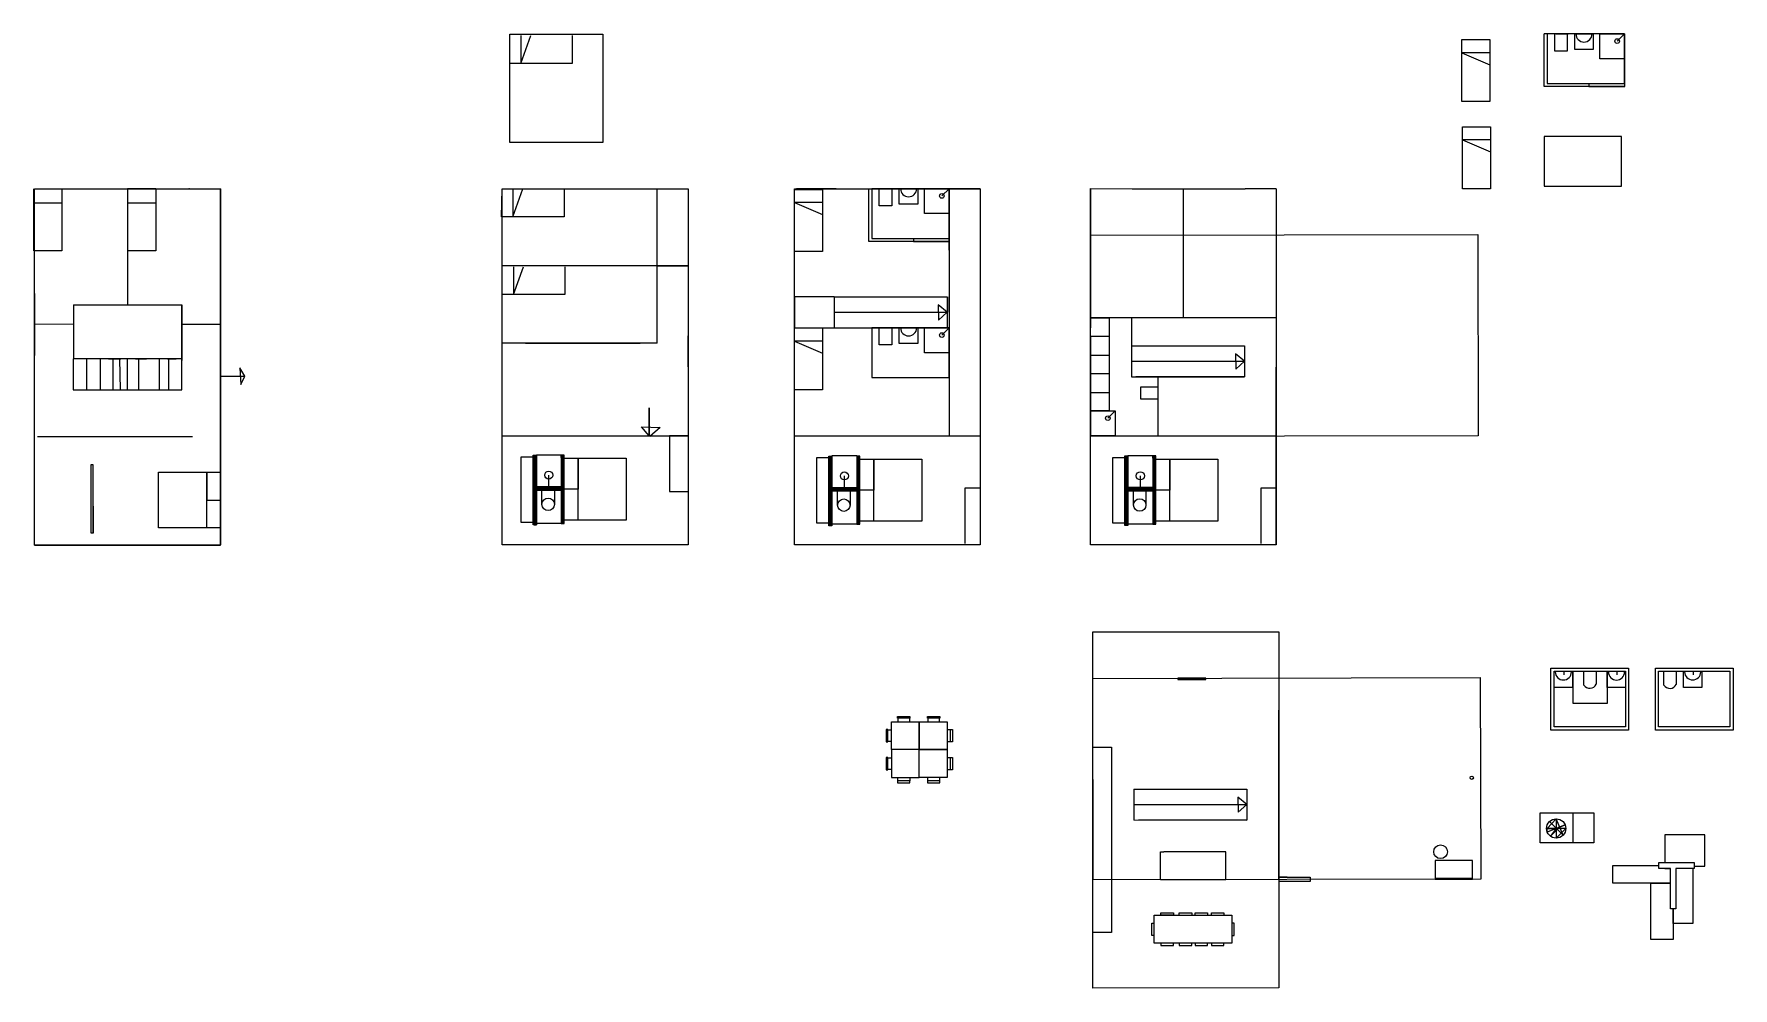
# Model space of a CAD drawing. Header units: inches. Extents: x -902 to 12417, y -2973 to 6117.
# Drawn here: x 6936 to 12417, y 2492 to 5571 of the extents above; entities that cross this region are included whole.
import ezdxf

# ---------------------------------------------------------------- set-up
doc = ezdxf.new("R2010")
doc.units = ezdxf.units.IN
doc.header["$MEASUREMENT"] = 0

msp = doc.modelspace()

# ---------------------------------------------------------------- hatches: boundary and pattern name
h = msp.add_hatch()
h.set_pattern_fill('ANSI31', color=0)
h.paths.add_polyline_path([(8556.6, 4211.4), (8546.6, 4211.4), (8546.6, 3986.7), (8556.6, 3986.7)])
h.paths.add_polyline_path([(8646.1, 4211.4), (8636.6, 4211.4), (8636.6, 3991.5), (8646.1, 3991.5)])
h.paths.add_polyline_path([(8636.6, 4109.2), (8556.6, 4109.2), (8556.6, 4099.2), (8636.6, 4099.2)])
h = msp.add_hatch()
h.set_pattern_fill('ANSI31', color=0)
h.set_pattern_definition([(45, (953.74157, -2.58261), (-0.0883883476, 0.0883883476), [])])
h.paths.add_polyline_path([(9510.3, 4208.8), (9500.3, 4208.8), (9500.3, 3984.1), (9510.3, 3984.1)])
h.paths.add_polyline_path([(9599.8, 4208.9), (9590.3, 4208.9), (9590.3, 3988.9), (9599.8, 3988.9)])
h.paths.add_polyline_path([(9590.3, 4106.6), (9510.3, 4106.6), (9510.3, 4096.6), (9590.3, 4096.6)])
h = msp.add_hatch()
h.set_pattern_fill('ANSI31', color=0)
h.set_pattern_definition([(45, (1908.54753, -2.28017), (-0.0883883476, 0.0883883476), [])])
h.paths.add_polyline_path([(10465.1, 4209.1), (10455.1, 4209.1), (10455.1, 3984.4), (10465.1, 3984.4)])
h.paths.add_polyline_path([(10554.6, 4209.2), (10545.1, 4209.2), (10545.1, 3989.2), (10554.6, 3989.2)])
h.paths.add_polyline_path([(10545.1, 4106.9), (10465.1, 4106.9), (10465.1, 4096.9), (10545.1, 4096.9)])

# ---------------------------------------------------------------- linework, layer by layer
for p, q in [((8470.5, 5570.5), (8770.5, 5570.5)), ((8470.5, 5220.5), (8470.5, 5570.5)), ((8506.9, 5565.4), (8506.9, 5475.4)), ((8506.9, 5475.4), (8539, 5565.4)), ((8672.6, 5565.4), (8672.6, 5475.4)), ((8770.5, 5570.5), (8770.5, 5220.5)), ((11542.4, 5552.5), (11632.4, 5552.5)), ((11542.4, 5352.5), (11542.4, 5552.5)), ((11632.4, 5552.5), (11632.4, 5352.5)), ((12067.4, 5570.8), (11807.4, 5570.8)), ((11807.4, 5400.8), (11807.4, 5570.8)), ((11817.4, 5570.8), (11817.4, 5410.8)), ((11841.7, 5515.8), (11841.7, 5570.8)), ((11844.9, 5570.8), (11884.9, 5570.8)), ((11881.7, 5570.8), (11881.7, 5515.8)), ((11906.2, 5570.8), (11966.2, 5570.8)), ((11906.2, 5520.8), (11906.2, 5570.8)), ((11966.2, 5570.8), (11966.2, 5520.8)), ((11987.4, 5570.8), (12067.4, 5570.8)), ((11987.4, 5490.8), (11987.4, 5570.8)), ((12067.4, 5570.8), (12043.3, 5547.7)), ((12067.5, 5400.8), (12067.4, 5570.8)), ((12067.4, 5570.8), (12067.4, 5400.8)), ((12067.4, 5570.8), (12067.4, 5490.8)), ((12067.4, 5410.8), (12067.4, 5570.8)), ((11632.4, 5510), (11542.4, 5510)), ((11542.4, 5510), (11632.4, 5471.1)), ((11881.7, 5515.8), (11841.7, 5515.8)), ((11966.2, 5520.8), (11906.2, 5520.8)), ((12067.4, 5490.8), (11987.4, 5490.8)), ((8672.6, 5475.4), (8470.5, 5475.4)), ((11817.4, 5400.8), (11807.4, 5400.8)), ((11817.4, 5410.8), (12067.4, 5410.8)), ((12067.5, 5400.8), (11817.4, 5400.8)), ((11942.4, 5410.8), (11952.4, 5410.8)), ((11952.4, 5410.8), (11952.4, 5400.8)), ((11952.4, 5400.8), (12067.5, 5400.8)), ((11632.4, 5352.5), (11542.4, 5352.5)), ((11544.3, 5271.5), (11634.3, 5271.5)), ((11544.3, 5071.5), (11544.3, 5271.5)), ((11634.3, 5271.5), (11634.3, 5071.5)), ((8770.5, 5220.5), (8470.5, 5220.5)), ((11634.3, 5229), (11544.3, 5229)), ((11544.3, 5229), (11634.3, 5190.1)), ((11807.4, 5239.5), (11807.4, 5079.5)), ((12057.4, 5239.5), (11807.4, 5239.5)), ((12057.4, 5079.5), (12057.4, 5239.5)), ((6935.9, 4871), (6935.9, 5070.8)), ((6937.7, 5070.8), (7537.7, 5070.8)), ((7025.9, 5071), (7025.9, 4871)), ((7237.7, 5070.8), (7237.4, 4697.3)), ((7328.9, 5071), (7237.7, 5071)), ((7328.9, 5071), (7328.9, 4871)), ((7436.3, 5071), (7435.4, 5071)), ((7437.2, 5071), (7436.3, 5071)), ((7437.2, 5071), (7537.2, 5071)), ((7537.2, 5071), (7537.2, 3983.5)), ((7537.7, 5070.8), (7537.3, 3922)), ((7538.1, 3921.8), (7538.1, 5071.8)), ((8444.2, 4981.2), (8446.3, 5071.2)), ((8446.3, 5071.2), (8646.3, 5071.2)), ((8446.3, 5071.2), (8480.6, 5071.2)), ((8480.6, 5071.2), (8480.6, 4981.2)), ((8480.6, 4981.2), (8512.7, 5071.2)), ((8646.3, 5071.2), (8646.3, 4981.2)), ((8945.8, 4573.5), (8946, 5071)), ((8945.8, 4573.5), (8946, 5047.9)), ((9045.9, 5071.2), (9045.9, 3983.7)), ((9046.3, 5071), (9045.9, 3922.2)), ((9389.2, 5069.2), (9479.2, 5069.2)), ((9389.2, 4869.2), (9389.2, 5069.2)), ((9523.7, 5071.1), (9395.9, 5071.1)), ((9479.2, 5069.2), (9479.2, 4869.2)), ((9523.7, 5071.3), (9888.7, 5071.3)), ((9628.7, 4901.3), (9628.7, 5071.3)), ((9638.7, 5071.3), (9638.7, 4911.3)), ((9888.7, 5071.3), (9638.7, 5071.3)), ((9663, 5016.3), (9663, 5071.3)), ((9666.2, 5071.3), (9706.2, 5071.3)), ((9703, 5071.3), (9703, 5016.3)), ((9727.5, 5071.3), (9787.5, 5071.3)), ((9727.5, 5021.3), (9727.5, 5071.3)), ((9787.5, 5071.3), (9787.5, 5021.3)), ((9808.7, 5071.3), (9888.7, 5071.3)), ((9808.7, 4991.3), (9808.7, 5071.3)), ((9888.7, 5071.3), (9864.6, 5048.2)), ((9988.7, 5071.3), (9888.7, 5071.3)), ((9888.7, 4873.1), (9888.7, 5071.3)), ((9888.7, 5071.3), (9888.7, 4873.1)), ((9888.7, 5071.3), (9888.7, 4991.3)), ((9888.7, 4911.3), (9888.7, 5071.3)), ((9888.8, 5071.3), (9888.7, 4273.9)), ((10344, 5071.8), (10344, 4671.8)), ((10478.5, 5071.6), (10843.5, 5071.6)), ((10643.7, 5071.7), (10643.6, 4654.5)), ((10943.5, 5071.6), (10843.5, 5071.6)), ((10943.5, 3922.8), (10943.8, 5071.6)), ((11634.3, 5071.5), (11544.3, 5071.5)), ((11807.4, 5079.5), (12057.4, 5079.5)), ((7025.9, 5025.1), (6935.9, 5025.1)), ((7328.9, 5025.1), (7238.9, 5025.1)), ((9479.2, 5026.8), (9389.2, 5026.8)), ((9389.2, 5026.8), (9479.2, 4987.9)), ((9703, 5016.3), (9663, 5016.3)), ((9787.5, 5021.3), (9727.5, 5021.3)), ((9888.7, 4991.3), (9808.7, 4991.3)), ((8646.3, 4981.2), (8444.2, 4981.2)), ((9638.7, 4901.3), (9628.7, 4901.3)), ((9638.7, 4911.3), (9888.7, 4911.3)), ((9888.8, 4901.3), (9638.7, 4901.3)), ((9763.7, 4911.3), (9773.7, 4911.3)), ((9773.7, 4911.3), (9773.7, 4901.3)), ((9773.7, 4901.3), (9888.8, 4901.3)), ((7025.9, 4871), (6935.9, 4871)), ((7328.9, 4871), (7238.9, 4871)), ((9479.2, 4869.2), (9389.2, 4869.2)), ((8945.9, 4822.2), (8446.4, 4822.1)), ((8482.8, 4819.8), (8482.8, 4729.8)), ((8482.8, 4729.8), (8514.9, 4819.8)), ((8648.6, 4819.8), (8648.6, 4729.8)), ((6939, 4533.1), (6939, 4732.9)), ((8648.6, 4729.8), (8446.4, 4729.8)), ((9517.1, 4722.5), (9389.3, 4722.4)), ((9389.3, 4722.4), (9389.3, 4622.4)), ((9517.1, 4722.5), (9517.1, 4622.7)), ((9517.1, 4722.3), (9882.1, 4722.2)), ((9882.1, 4722.6), (9882.1, 4622.8)), ((9888.7, 4672.6), (9888.7, 4722.6)), ((10344.1, 4722.7), (10344.1, 4622.7)), ((7063.4, 4697.3), (7063.4, 4522.6)), ((7063.4, 4697.3), (7411.4, 4697.3)), ((7063.4, 4697.3), (7363.4, 4697.3)), ((7363.4, 4697.3), (7393.4, 4697.3)), ((7393.4, 4697.3), (7413.4, 4697.3)), ((7411.4, 4697.3), (7411.4, 4522.6)), ((7413.4, 4697.3), (7413.4, 4517.3)), ((9517.1, 4672.6), (9882.1, 4672.7)), ((9882.1, 4672.7), (9853, 4696.3)), ((9853, 4696.3), (9854, 4647.6)), ((9854, 4647.6), (9882.1, 4672.7)), ((7063.4, 4634.5), (6939, 4633)), ((7411.4, 4634.5), (7537.5, 4634.4)), ((9389.3, 4622.4), (9888.7, 4622.4)), ((9389.4, 4622.2), (9479.4, 4622.2)), ((9389.4, 4422.2), (9389.4, 4622.2)), ((9479.4, 4622.2), (9479.4, 4422.2)), ((9517.1, 4622.9), (9882.1, 4622.7)), ((9638.7, 4622.4), (9638.7, 4462.4)), ((9888.7, 4622.4), (9638.7, 4622.4)), ((9663, 4567.4), (9663, 4622.4)), ((9666.2, 4622.4), (9706.2, 4622.4)), ((9703, 4622.4), (9703, 4567.4)), ((9727.5, 4622.4), (9787.5, 4622.4)), ((9727.5, 4572.4), (9727.5, 4622.4)), ((9787.5, 4622.4), (9787.5, 4572.4)), ((9808.7, 4622.4), (9888.7, 4622.4)), ((9808.7, 4542.4), (9808.7, 4622.4)), ((9888.7, 4622.4), (9864.6, 4599.3)), ((9888.7, 4622.4), (9888.7, 4542.4)), ((9888.7, 4462.4), (9888.7, 4622.4)), ((10943.5, 4654.5), (10344.1, 4654.3)), ((10344.1, 4654.3), (10384.1, 4654.3)), ((10384.1, 4654.3), (10404.1, 4654.3)), ((10404.1, 4654.3), (10404.1, 4354.2)), ((10404.1, 4654.3), (10404.1, 4594.3)), ((10476.3, 4654.7), (10476.3, 4464.8)), ((8945.8, 4573.5), (8446.5, 4573.3)), ((8521.5, 4573.3), (8891.5, 4573.3)), ((9045.9, 4496.6), (9045.9, 4596.6)), ((9479.4, 4579.7), (9389.4, 4579.7)), ((9389.4, 4579.7), (9479.4, 4540.8)), ((9703, 4567.4), (9663, 4567.4)), ((9787.5, 4572.4), (9727.5, 4572.4)), ((10404.1, 4594.3), (10344.1, 4594.3)), ((10344.1, 4594.3), (10344.1, 4534.3)), ((10476, 4564.4), (10476, 4464.6)), ((10476, 4564.2), (10841, 4564.1)), ((10841, 4564.5), (10841, 4464.7)), ((7412.7, 4522.2), (7062.7, 4522.6)), ((7062.7, 4522.2), (7062.7, 4422.2)), ((7105.2, 4522.2), (7105.2, 4422.2)), ((7327.7, 4522.6), (7147.7, 4522.6)), ((7150.9, 4422.2), (7150.9, 4522.2)), ((7176.3, 4522.6), (7215.7, 4522.6)), ((7190.2, 4522.2), (7190.2, 4422.2)), ((7212.2, 4522.2), (7214, 4422.2)), ((7237.7, 4422.2), (7237.7, 4522.2)), ((7263.2, 4522.6), (7299.1, 4522.6)), ((7273.6, 4522.2), (7273.6, 4422.2)), ((7341.3, 4422.2), (7341.3, 4522.2)), ((7366.8, 4522.6), (7395.1, 4522.6)), ((7369.6, 4522.2), (7369.6, 4422.2)), ((7412.7, 4422.2), (7412.7, 4522.2)), ((9888.7, 4542.4), (9808.7, 4542.4)), ((10344.1, 4534.3), (10404.1, 4534.3)), ((10404.1, 4534.3), (10404.1, 4474.3)), ((10476, 4514.5), (10841, 4514.6)), ((10841, 4514.6), (10811.9, 4538.2)), ((10811.9, 4538.2), (10813, 4489.5)), ((10813, 4489.5), (10841, 4514.6)), ((7537.2, 4466.9), (7615.6, 4466.9)), ((7615.6, 4466.9), (7600.3, 4493)), ((7600.3, 4493), (7603.1, 4440)), ((7603.1, 4440), (7615.6, 4466.9)), ((8446.6, 4273.9), (8446.6, 4473.9)), ((9638.7, 4462.4), (9888.7, 4462.4)), ((10404.1, 4474.3), (10344.2, 4474.3)), ((10344.2, 4474.3), (10344.2, 4414.3)), ((10476, 4464.8), (10841, 4464.6)), ((10476, 4464.6), (10561.1, 4464.8)), ((10476.3, 4464.8), (10561.4, 4464.5)), ((10479.3, 4464.7), (10519.3, 4464.7)), ((10841, 4464.7), (10491, 4464.7)), ((10561.4, 4464.5), (10561.4, 4274.2)), ((7062.7, 4422.2), (7412.7, 4422.2)), ((7105.2, 4422.2), (7150.9, 4422.2)), ((7190.2, 4422.2), (7237.7, 4422.2)), ((7273.6, 4422.2), (7341.3, 4422.2)), ((9479.4, 4422.2), (9389.4, 4422.2)), ((10344.2, 4414.3), (10404.1, 4414.3)), ((10404.1, 4414.3), (10404.1, 4354.3)), ((10506.4, 4392), (10506.4, 4432)), ((10506.4, 4432), (10561.4, 4432)), ((10561.4, 4392), (10506.4, 4392)), ((8921, 4273.9), (8921, 4364.1)), ((8921, 4364.1), (8921, 4273.9)), ((10404.1, 4354.3), (10344.2, 4354.2)), ((10344.2, 4354.2), (10424.2, 4354.2)), ((10344.2, 4274.2), (10344.2, 4354.2)), ((10424.2, 4354.2), (10400.1, 4331.1)), ((10424.2, 4354.2), (10424.2, 4274.2)), ((8921, 4273.9), (8895.3, 4303.5)), ((8895.3, 4303.5), (8955.9, 4301.4)), ((8955.9, 4301.4), (8922.4, 4272.3)), ((7447.8, 4271.2), (6947.8, 4271)), ((7537.3, 4272), (7537.3, 3922)), ((8446.6, 4273.9), (9045.9, 4273.9)), ((9045.9, 4273.9), (8985.9, 4273.9)), ((8985.9, 4273.9), (8985.9, 4093.9)), ((9389.4, 4273.9), (9988.7, 4273.9)), ((10344.2, 4274.2), (10943.5, 4274.2)), ((10424.2, 4274.2), (10344.2, 4274.2)), ((6937.6, 4118.5), (6937.6, 4218.5)), ((7126.4, 4180), (7119.1, 4180)), ((7119.1, 4180), (7119.1, 3961.3)), ((7126.4, 3959.7), (7126.4, 4180)), ((8546.6, 4205.6), (8506.6, 4205.6)), ((8546.6, 4205.6), (8506.6, 4205.6)), ((8506.6, 4205.6), (8506.6, 3995.8)), ((8546.6, 3986.7), (8546.6, 4211.4)), ((8546.6, 4211.4), (8556.6, 4211.4)), ((8636.6, 4211.6), (8556.6, 4211.6)), ((8556.6, 4211.6), (8556.6, 3986.7)), ((8636.6, 4211.6), (8636.6, 3991.5)), ((8636.6, 4211.6), (8646.6, 4211.6)), ((8646.1, 4211.4), (8636.6, 4211.4)), ((8645.9, 4201.5), (8845.9, 4201.5)), ((8646.1, 3991.5), (8646.1, 4211.4)), ((8691.2, 4001.5), (8691.2, 4201.5)), ((8691.2, 4201.5), (8691.2, 4101.5)), ((8845.9, 4201.5), (8845.9, 4001.5)), ((9045.9, 4183.5), (9045.9, 3983.5)), ((9500.3, 4203), (9460.3, 4203)), ((9500.3, 4203), (9460.3, 4203)), ((9460.3, 4203), (9460.3, 3993.2)), ((9500.3, 3984.1), (9500.3, 4208.8)), ((9500.3, 4208.8), (9510.3, 4208.8)), ((9590.3, 4209), (9510.3, 4209)), ((9510.3, 4209), (9510.3, 3984.1)), ((9590.3, 4209), (9590.3, 3988.9)), ((9590.3, 4209), (9600.3, 4209)), ((9599.8, 4208.9), (9590.3, 4208.9)), ((9599.7, 4198.9), (9799.7, 4198.9)), ((9599.8, 3988.9), (9599.8, 4208.9)), ((9644.9, 3998.9), (9644.9, 4198.9)), ((9644.9, 4198.9), (9644.9, 4098.9)), ((9799.7, 4198.9), (9799.7, 3998.9)), ((10455.1, 4203.3), (10415.1, 4203.3)), ((10455.1, 4203.3), (10415.1, 4203.3)), ((10415.1, 4203.3), (10415.1, 3993.5)), ((10455.1, 3984.4), (10455.1, 4209.1)), ((10455.1, 4209.1), (10465.1, 4209.1)), ((10545.1, 4209.3), (10465.1, 4209.3)), ((10465.1, 4209.3), (10465.1, 3984.4)), ((10545.1, 4209.3), (10545.1, 3989.2)), ((10545.1, 4209.3), (10555.1, 4209.3)), ((10554.6, 4209.2), (10545.1, 4209.2)), ((10554.5, 4199.2), (10754.5, 4199.2)), ((10554.6, 3989.2), (10554.6, 4209.2)), ((10599.7, 3999.2), (10599.7, 4199.2)), ((10599.7, 4199.2), (10599.7, 4099.2)), ((10754.5, 4199.2), (10754.5, 3999.2)), ((7337.3, 3976.9), (7337.3, 4156.9)), ((7337.3, 4156.9), (7537.3, 4156.9)), ((7493.7, 3976.9), (7493.7, 4156.9)), ((7493.7, 4156.9), (7493.7, 4066.9)), ((7537.3, 4156.9), (7537.3, 3976.9)), ((7537.3, 3922), (7537.3, 4122)), ((8596.6, 4109.2), (8596.6, 4147.3)), ((9550.3, 4106.6), (9550.3, 4144.7)), ((10505.1, 4106.9), (10505.1, 4145)), ((7126.4, 4047.2), (7126.4, 4086.2)), ((7493.7, 4066.9), (7537.3, 4066.9)), ((8636.6, 4109.2), (8556.6, 4109.2)), ((8556.6, 4099.2), (8636.6, 4099.2)), ((8574.5, 4053), (8574.5, 4099.2)), ((8574.5, 4099.2), (8614.6, 4099.2)), ((8614.6, 4099.2), (8614.6, 4053)), ((8636.6, 4099.2), (8636.6, 4109.2)), ((8691.2, 4101.5), (8645.9, 4101.5)), ((8985.9, 4093.9), (9045.9, 4093.9)), ((9045.9, 4083.5), (9045.9, 4083.5)), ((9590.3, 4106.6), (9510.3, 4106.6)), ((9510.3, 4096.6), (9590.3, 4096.6)), ((9528.2, 4050.4), (9528.2, 4096.6)), ((9528.2, 4096.6), (9568.4, 4096.6)), ((9568.4, 4096.6), (9568.4, 4050.4)), ((9590.3, 4096.6), (9590.3, 4106.6)), ((9644.9, 4098.9), (9599.7, 4098.9)), ((9939.6, 3926.5), (9939.6, 4106.5)), ((9939.6, 4106.5), (9988.7, 4106.5)), ((10545.1, 4106.9), (10465.1, 4106.9)), ((10465.1, 4096.9), (10545.1, 4096.9)), ((10483, 4050.7), (10483, 4096.9)), ((10483, 4096.9), (10523.2, 4096.9)), ((10523.2, 4096.9), (10523.2, 4050.7)), ((10545.1, 4096.9), (10545.1, 4106.9)), ((10599.7, 4099.2), (10554.5, 4099.2)), ((10894.4, 3926.8), (10894.4, 4106.8)), ((10894.4, 4106.8), (10943.5, 4106.8)), ((7126.4, 4047.2), (7126.4, 3959.7)), ((8845.9, 4001.5), (8645.9, 4001.5)), ((8845.9, 4001.5), (8691.2, 4001.5)), ((6937.7, 3921.8), (6937.7, 3968.5)), ((6938.1, 3921.8), (6938.1, 3971.8)), ((7119.1, 3961.3), (7126.4, 3961.3)), ((7537.3, 3976.9), (7337.3, 3976.9)), ((7537.2, 3968.7), (7537.2, 3983.5)), ((8506.6, 3995.8), (8546.6, 3995.8)), ((8556.6, 3986.7), (8546.6, 3986.7)), ((8636.6, 3991.5), (8556.6, 3991.5)), ((8636.6, 3991.5), (8646.1, 3991.5)), ((9460.3, 3993.2), (9500.3, 3993.2)), ((9510.3, 3984.1), (9500.3, 3984.1)), ((9590.3, 3988.9), (9510.3, 3988.9)), ((9590.3, 3988.9), (9599.8, 3988.9)), ((9799.7, 3998.9), (9599.7, 3998.9)), ((9799.7, 3998.9), (9644.9, 3998.9)), ((10415.1, 3993.5), (10455.1, 3993.5)), ((10465.1, 3984.4), (10455.1, 3984.4)), ((10545.1, 3989.2), (10465.1, 3989.2)), ((10545.1, 3989.2), (10554.6, 3989.2)), ((10754.5, 3999.2), (10554.5, 3999.2)), ((10754.5, 3999.2), (10599.7, 3999.2)), ((6938.1, 3921.8), (7538.1, 3921.8)), ((11829.7, 3524.6), (12079.7, 3524.6)), ((11839.7, 3462.2), (11839.7, 3512.2)), ((11867, 3514.3), (11907, 3514.3)), ((11871.4, 3514.3), (11871.4, 3502.8)), ((11899.7, 3512.2), (11899.7, 3462.2)), ((11928.4, 3514.3), (11988.4, 3514.3)), ((11935.8, 3469.9), (11935.8, 3514.3)), ((11975.8, 3514.3), (11975.8, 3472.3)), ((12011.1, 3462.1), (12011.1, 3512.1)), ((12042.4, 3514.6), (12042.4, 3503.1)), ((12167, 3524.6), (12417, 3524.6)), ((12177, 3462.2), (12177, 3512.2)), ((12193.9, 3469.6), (12193.9, 3514.1)), ((12204.4, 3514.3), (12244.4, 3514.3)), ((12233.9, 3514.1), (12233.9, 3472.1)), ((12256.9, 3462.3), (12256.9, 3512.3)), ((12265.7, 3514.3), (12325.7, 3514.3)), ((12284.2, 3514.4), (12324.2, 3514.4)), ((12288.6, 3514.4), (12288.6, 3503)), ((12316.9, 3512.3), (12316.9, 3462.3)), ((10716.5, 3492), (10626.5, 3492)), ((10626.5, 3492), (10626.5, 3487.7)), ((10626.5, 3487.7), (10716.8, 3487.7)), ((10716.8, 3487.7), (10716.5, 3492)), ((11899.7, 3462.2), (11839.7, 3462.2)), ((12071.1, 3462.1), (12011.1, 3462.1)), ((12316.9, 3462.3), (12256.9, 3462.3)), ((9723.1, 3362.8), (9723.1, 3351.7)), ((9723.1, 3351.7), (9761.1, 3351.7)), ((9761.1, 3351.7), (9761.1, 3362.8)), ((9819.4, 3362.8), (9819.4, 3351.7)), ((9819.4, 3351.7), (9857.4, 3351.7)), ((9857.4, 3351.7), (9857.4, 3362.8)), ((10951.4, 2842.5), (10951.4, 3389.2)), ((9690.8, 3325.6), (9701.9, 3325.6)), ((9893.1, 3325.6), (9881.9, 3325.6)), ((9881.9, 3325.6), (9881.9, 3287.7)), ((9701.9, 3287.7), (9690.8, 3287.7)), ((9690.8, 3235), (9701.9, 3235)), ((9791.9, 3261.7), (9701.9, 3261.7)), ((9701.9, 3261.7), (9701.9, 3171.7)), ((9791.9, 3171.7), (9791.9, 3261.7)), ((9881.9, 3287.7), (9893.1, 3287.7)), ((9893.1, 3235), (9881.9, 3235)), ((9881.9, 3235), (9881.9, 3197.1)), ((10352.3, 3269.6), (10412.3, 3269.6)), ((10412.3, 3269.6), (10412.3, 2670.9)), ((9701.9, 3197.1), (9690.8, 3197.1)), ((9881.9, 3197.1), (9893.1, 3197.1)), ((9701.9, 3171.7), (9791.9, 3171.7)), ((9723.1, 3160.5), (9723.1, 3171.7)), ((9761.1, 3171.7), (9761.1, 3160.5)), ((9819.4, 3160.5), (9819.4, 3171.7)), ((9857.4, 3171.7), (9857.4, 3160.5)), ((10483.9, 3134.1), (10483.9, 3034.3)), ((10483.9, 3133.9), (10848.8, 3133.8)), ((10848.8, 3134.2), (10848.8, 3034.4)), ((10483.9, 3084.2), (10848.8, 3084.3)), ((10848.8, 3084.3), (10819.8, 3107.9)), ((10819.8, 3107.9), (10820.8, 3059.2)), ((10820.8, 3059.2), (10848.8, 3084.3)), ((10483.9, 3034.5), (10848.8, 3034.3)), ((10848.8, 3034.4), (10498.8, 3034.4)), ((11817.9, 3007.1), (11846.6, 3038.2)), ((11875.3, 3019), (11817.9, 2995.2)), ((11824.6, 3029.1), (11868.6, 2985.1)), ((11868.6, 2985.1), (11846.6, 3038.2)), ((11846.6, 3038.2), (11846.6, 2976)), ((11857.6, 3011.7), (11875.3, 3019)), ((11900.6, 3057.1), (11900.6, 2961.2)), ((11877.7, 3007.1), (11815.5, 3007.1)), ((11815.5, 3007.1), (11846.6, 3007.1)), ((11817.9, 2995.2), (11817.9, 3007.1)), ((11828.2, 2982), (11857.6, 3011.7)), ((11846.6, 3007.1), (11828.2, 2982)), ((11846.6, 2976), (11877.7, 3007.1)), ((10352.1, 2843.9), (10352.1, 2923.9)), ((10570.4, 2841.7), (10570.4, 2931.7)), ((10570.4, 2931.7), (10580.4, 2931.7)), ((10780.4, 2931.7), (10580.4, 2931.7)), ((10780.4, 2841.7), (10780.4, 2931.7)), ((11576.4, 2903.8), (11456.4, 2903.8)), ((11456.4, 2903.8), (11456.5, 2843.5)), ((11576.4, 2849.8), (11576.4, 2903.8)), ((10780.4, 2841.7), (10570.4, 2841.7)), ((10978.2, 2849.5), (10951.4, 2849.5)), ((10951.4, 2849.5), (11053.3, 2849.5)), ((11053.3, 2835.9), (10951.4, 2835.9)), ((11053.3, 2849.5), (11053.3, 2835.9)), ((11456.5, 2846.5), (11576.4, 2846.8)), ((11456.5, 2843.5), (11576.4, 2843.5)), ((11576.4, 2843.8), (11576.4, 2849.8)), ((10542.2, 2661.6), (10542.2, 2701.6)), ((10542.2, 2701.6), (10549.9, 2701.6)), ((10549.9, 2637.1), (10549.9, 2727.1)), ((10549.9, 2727.1), (10799.9, 2727.1)), ((10571.6, 2734.8), (10611.6, 2734.8)), ((10571.6, 2727.1), (10571.6, 2734.8)), ((10611.6, 2727.1), (10571.6, 2727.1)), ((10611.6, 2734.8), (10611.6, 2727.1)), ((10630.7, 2734.8), (10670.7, 2734.8)), ((10630.7, 2727.1), (10630.7, 2734.8)), ((10670.7, 2734.8), (10670.7, 2727.1)), ((10681.5, 2734.8), (10721.5, 2734.8)), ((10681.5, 2727.1), (10681.5, 2734.8)), ((10721.5, 2734.8), (10721.5, 2727.1)), ((10734.6, 2734.8), (10774.6, 2734.8)), ((10734.6, 2727.1), (10734.6, 2734.8)), ((10774.6, 2734.8), (10774.6, 2727.1)), ((10799.9, 2727.1), (10799.9, 2637.1)), ((10807.6, 2701.6), (10799.9, 2701.6)), ((10807.6, 2661.6), (10807.6, 2701.6)), ((10412.3, 2670.9), (10352.1, 2670.9)), ((10549.9, 2661.6), (10542.2, 2661.6)), ((10799.9, 2637.1), (10549.9, 2637.1)), ((10571.6, 2637.1), (10571.6, 2629.4)), ((10611.6, 2629.4), (10611.6, 2637.1)), ((10630.7, 2637.1), (10630.7, 2629.4)), ((10670.7, 2629.4), (10670.7, 2637.1)), ((10681.5, 2637.1), (10681.5, 2629.4)), ((10721.5, 2629.4), (10721.5, 2637.1)), ((10734.6, 2637.1), (10734.6, 2629.4)), ((10774.6, 2629.4), (10774.6, 2637.1)), ((10799.9, 2661.6), (10807.6, 2661.6)), ((10571.6, 2629.4), (10611.6, 2629.4)), ((10630.7, 2629.4), (10670.7, 2629.4)), ((10681.5, 2629.4), (10721.5, 2629.4)), ((10734.6, 2629.4), (10774.6, 2629.4))]:
    msp.add_line(p, q)
at = {"color": 3}
for points in [[(6937.7, 5071), (7537.2, 5070.8), (7537.3, 3922), (6938.1, 3921.8)], [(8446.3, 5071.2), (9045.9, 5071), (9045.9, 3922.2), (8446.7, 3922)], [(9389.2, 5071.5), (9988.7, 5071.3), (9988.7, 3922.5), (9389.5, 3922.3)], [(10344, 5071.8), (10943.5, 5071.6), (10943.5, 3922.8), (10344.3, 3922.6)], [(10351.8, 3641.4), (10951.4, 3641.3), (10951.4, 2492.4), (10352.2, 2492.3)]]:
    msp.add_lwpolyline(points, close=True, dxfattribs=at)
at = {"color": 1}
for points in [[(10345.3, 4271.5), (10344, 4921.5), (11594, 4924.1), (11595.3, 4274.1)], [(10353.2, 2841.2), (10351.8, 3491.2), (11601.8, 3493.8), (11603.2, 2843.8)]]:
    msp.add_lwpolyline(points, close=True, dxfattribs=at)
for points in [[(8945.9, 4822.2), (9046.2, 4822.2), (9046.2, 4822.3), (8945.9, 4822.3)], [(11829.7, 3524.6), (12079.7, 3524.6), (12079.7, 3324.6), (11829.7, 3324.6)], [(11839.7, 3514.6), (12069.7, 3514.6), (12069.7, 3334.6), (11839.7, 3334.6)], [(11901.3, 3514.3), (12011.1, 3514.3), (12011.1, 3409.9), (11901.3, 3409.9)], [(12167, 3524.6), (12417, 3524.6), (12417, 3324.6), (12167, 3324.6)], [(12177, 3514.6), (12407, 3514.6), (12407, 3334.6), (12177, 3334.6)], [(9701.9, 3351.7), (9791.9, 3351.7), (9791.9, 3261.7), (9701.9, 3261.7)], [(9722.1, 3368.7), (9761.6, 3368.7), (9761.6, 3362.8), (9722.1, 3362.8)], [(9791.9, 3351.7), (9881.9, 3351.7), (9881.9, 3261.7), (9791.9, 3261.7)], [(9818.3, 3368.7), (9857.9, 3368.7), (9857.9, 3362.8), (9818.3, 3362.8)], [(9684.9, 3326.7), (9684.9, 3287.1), (9690.8, 3287.1), (9690.8, 3326.7)], [(9898.9, 3326.7), (9898.9, 3287.1), (9893.1, 3287.1), (9893.1, 3326.7)], [(9684.9, 3236.1), (9684.9, 3196.5), (9690.8, 3196.5), (9690.8, 3236.1)], [(9791.9, 3261.7), (9881.9, 3261.7), (9881.9, 3171.7), (9791.9, 3171.7)], [(9898.9, 3236.1), (9898.9, 3196.5), (9893.1, 3196.5), (9893.1, 3236.1)], [(9722.1, 3154.7), (9761.6, 3154.7), (9761.6, 3160.5), (9722.1, 3160.5)], [(9818.3, 3154.7), (9857.9, 3154.7), (9857.9, 3160.5), (9818.3, 3160.5)], [(11795.4, 3057.1), (11968.2, 3057.1), (11968.2, 2961.2), (11795.4, 2961.2)]]:
    msp.add_lwpolyline(points, close=True)
for points in [[(12292.1, 2885.2), (12326, 2885.2), (12326, 2986.8), (12197.5, 2986.8), (12197.5, 2896.8)], [(12214.8, 2830.4), (12029, 2830.4), (12029, 2887.1), (12177.8, 2887.4)], [(12214.8, 2878), (12177.8, 2878), (12177.8, 2896.8), (12292.1, 2896.8), (12292.1, 2878), (12232.8, 2878)], [(12197.5, 2878), (12214.8, 2878)], [(12232.8, 2878), (12232.9, 2747.5), (12214.9, 2747.5), (12214.8, 2878)], [(12287.5, 2878), (12287.5, 2700.2), (12223.9, 2700.2), (12223.9, 2747.5)], [(12223.9, 2747.5), (12223.9, 2649.3), (12152.1, 2649.3), (12152.1, 2830.4), (12214.8, 2830.4)]]:
    msp.add_lwpolyline(points)
for centre, radius in [((12043.3, 5547.7), 7.45), ((9864.6, 5048.2), 7.45), ((9864.6, 4599.3), 7.45), ((10400.1, 4331.1), 7.45), ((8596.6, 4147.3), 13), ((9550.3, 4144.7), 13), ((10505.1, 4145), 13), ((8594.5, 4053), 20.1), ((9548.3, 4050.4), 20.1), ((10503.1, 4050.7), 20.1), ((11574, 3170.6), 5.34), ((11846.6, 3007.1), 31.1), ((11473.8, 2932.1), 22.1)]:
    msp.add_circle(centre, radius)
for centre, radius, start, end in [((11936.2, 5570.8), 26, 180, 0), ((9757.5, 5071.3), 26, 180, 0), ((9757.5, 4622.4), 26, 180, 0), ((11869.7, 3512.2), 26, 180, 0), ((12041.1, 3512.1), 26, 180, 0), ((12286.9, 3512.3), 26, 180, 0), ((11955.1, 3482.3), 23, 212.705, 334.2115), ((12213.2, 3482), 23, 212.705, 334.2115)]:
    msp.add_arc(centre, radius, start, end)

doc.saveas('drawing.dxf')
